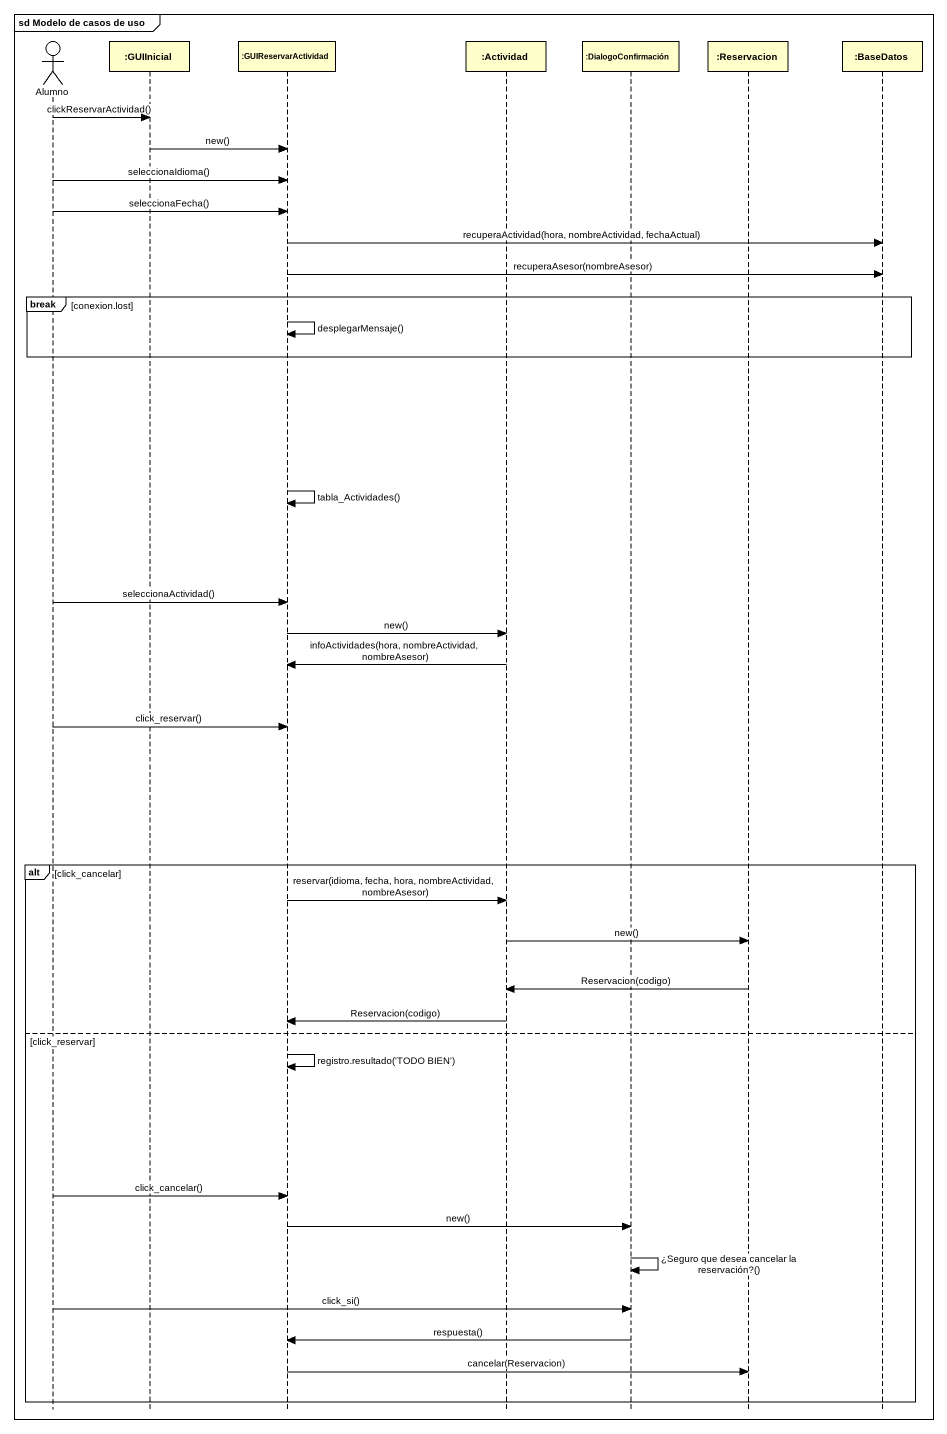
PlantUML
@startuml
mainframe sd Modelo de casos de uso
hide footbox
actor Alumno
participant ":GUIInicial" as GUIInicial
participant ":GUIReservarActividad" as GUIReservarActividad
participant ":Actividad" as Actividad
participant ":DialogoConfirmación" as DialogoConfirmación
participant ":Reservacion" as Reservacion
participant ":BaseDatos" as BaseDatos

Alumno -> GUIInicial : clickReservarActividad()
GUIInicial -> GUIReservarActividad : new()
Alumno -> GUIReservarActividad : seleccionaIdioma()
Alumno -> GUIReservarActividad : seleccionaFecha()
GUIReservarActividad -> BaseDatos : recuperaActividad(hora, nombreActividad, fechaActual)
GUIReservarActividad -> BaseDatos : recuperaAsesor(nombreAsesor)
break conexion.lost
  GUIReservarActividad -> GUIReservarActividad : desplegarMensaje()
end
GUIReservarActividad -> GUIReservarActividad : tabla_Actividades()
Alumno -> GUIReservarActividad : seleccionaActividad()
GUIReservarActividad -> Actividad : new()
Actividad -> GUIReservarActividad : infoActividades(hora, nombreActividad, nombreAsesor)
Alumno -> GUIReservarActividad : click_reservar()
alt click_cancelar
  GUIReservarActividad -> Actividad : reservar(idioma, fecha, hora, nombreActividad, nombreAsesor)
  Actividad -> Reservacion : new()
  Reservacion -> Actividad : Reservacion(codigo)
  Actividad -> GUIReservarActividad : Reservacion(codigo)
else click_reservar
  GUIReservarActividad -> GUIReservarActividad : registro.resultado('TODO BIEN')
  Alumno -> GUIReservarActividad : click_cancelar()
  GUIReservarActividad -> DialogoConfirmación : new()
  DialogoConfirmación -> DialogoConfirmación : ¿Seguro que desea cancelar la reservación?()
  Alumno -> DialogoConfirmación : click_si()
  DialogoConfirmación -> GUIReservarActividad : respuesta()
  GUIReservarActividad -> Reservacion : cancelar(Reservacion)
end
@enduml
